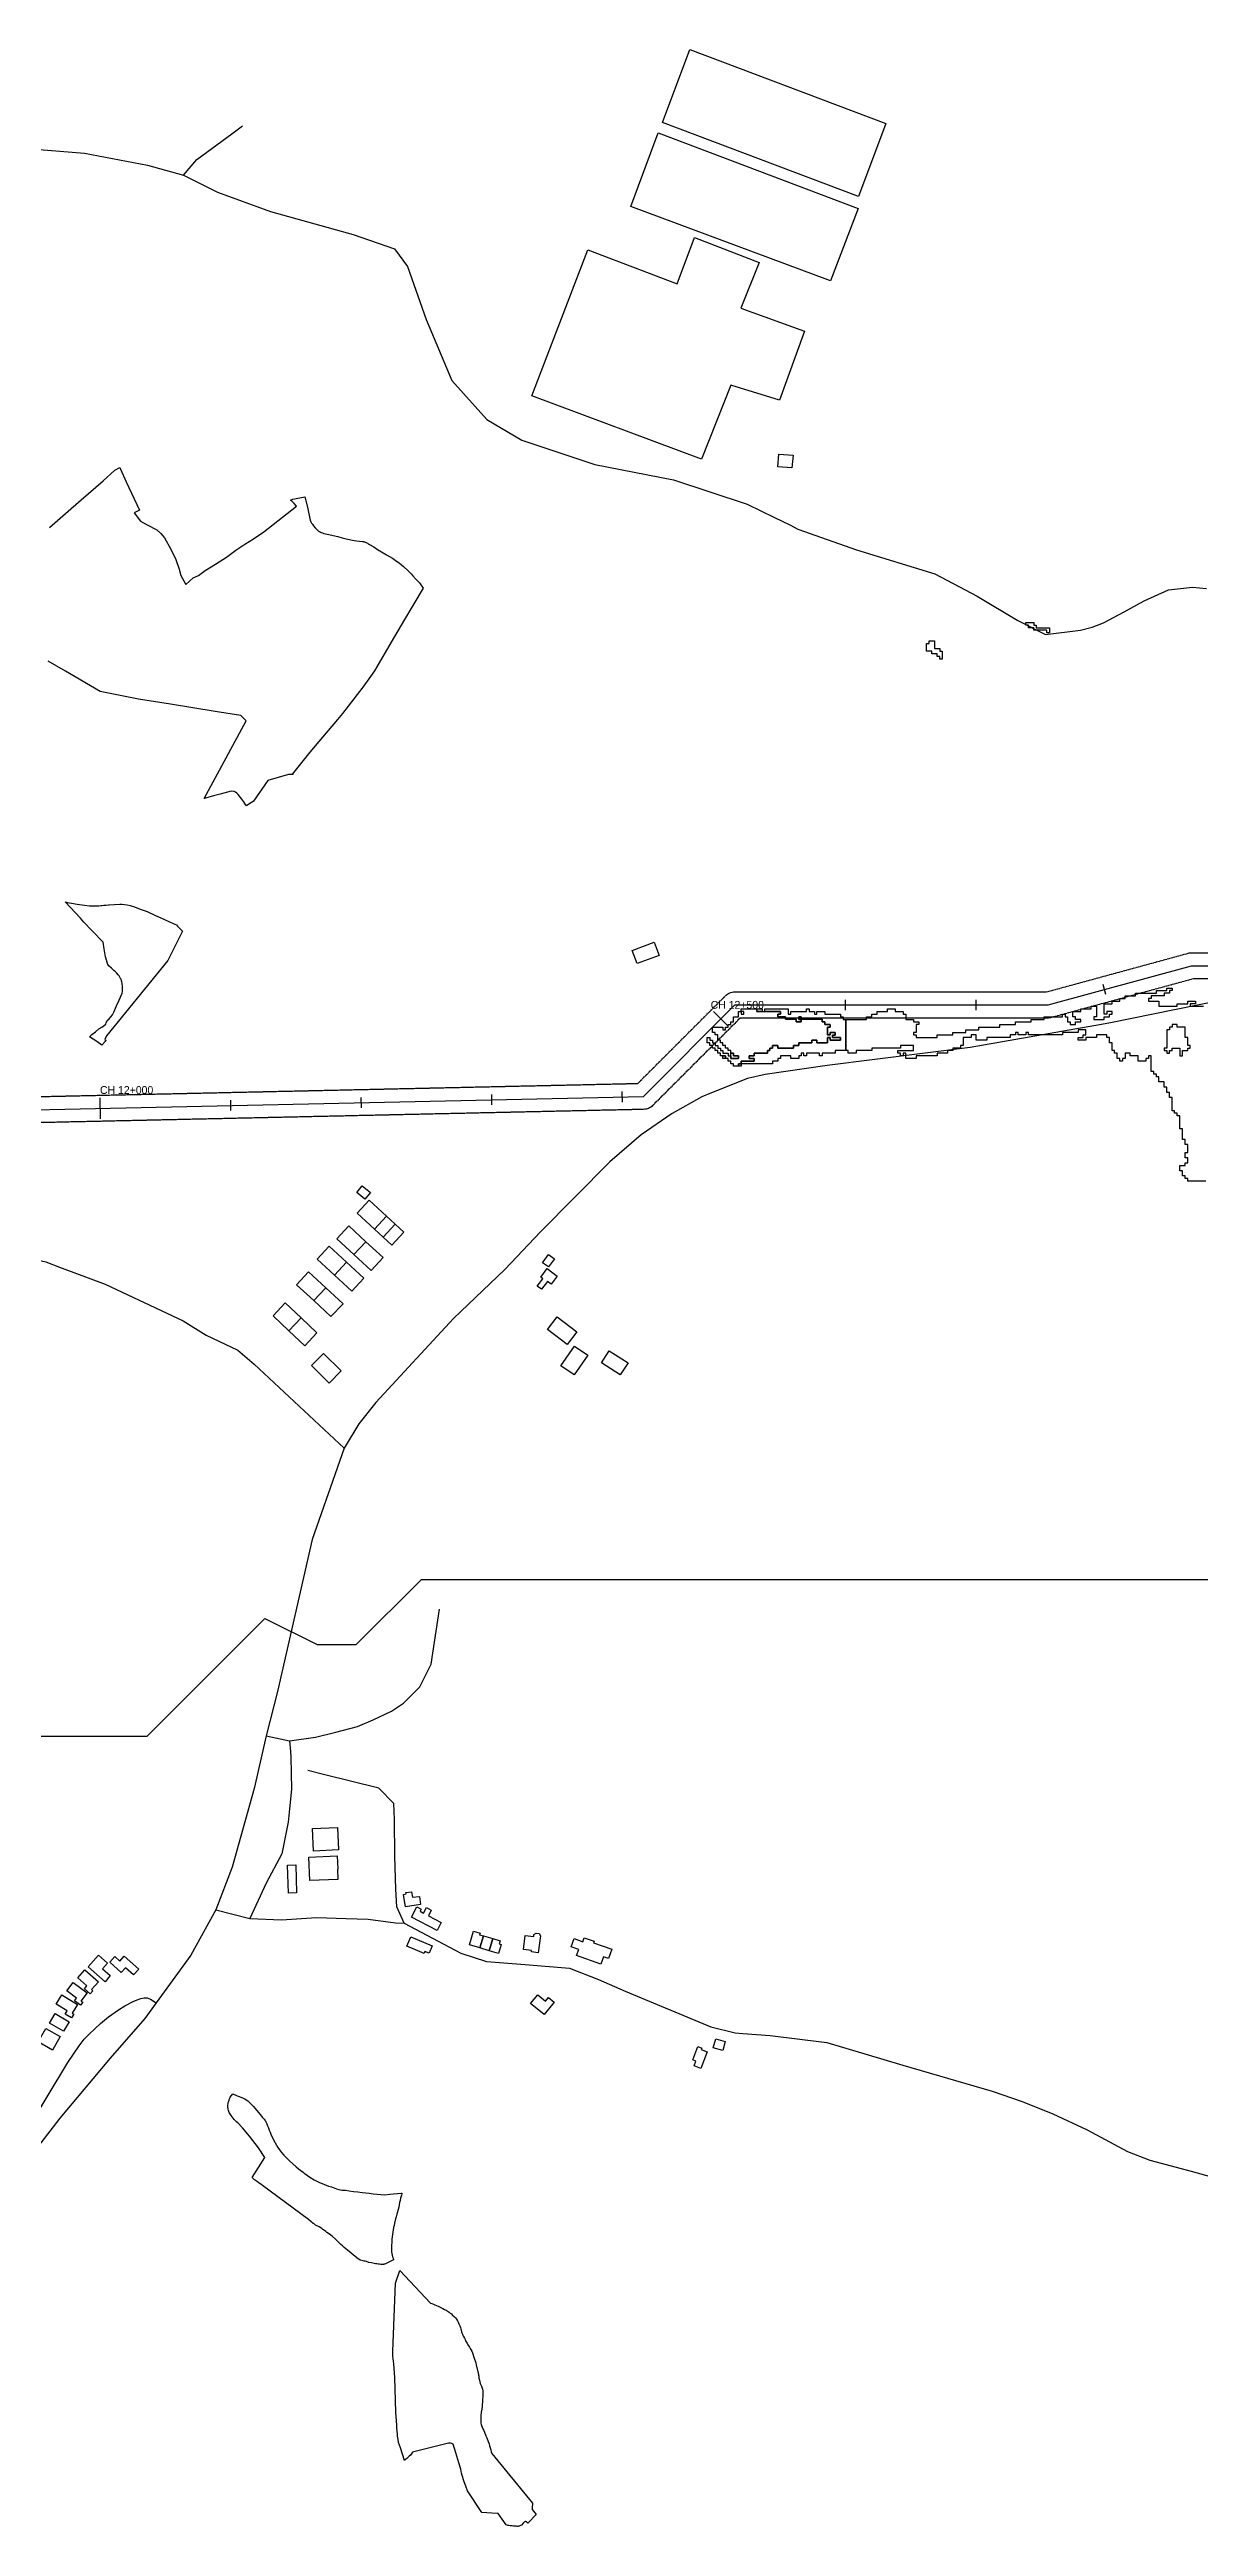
# Model space of a CAD drawing. Header units: metres. Extents: x 553506 to 563855, y 142925 to 150243.
# Drawn here: x 561390 to 562271, y 148080 to 149977 of the extents above; entities that cross this region are included whole.
import ezdxf

# ---------------------------------------------------------------- set-up
doc = ezdxf.new("R2010")
doc.units = ezdxf.units.M
doc.linetypes.add('DASHED', pattern=[1.524, 1.27, -0.254])
for name, color, linetype in [('C-ANCIENT_WOODLAND', 94, 'Continuous'), ('C-BUILDINGS', 8, 'Continuous'), ('C-FLOOD_ZONE_3', 150, 'Continuous'), ('C-ROADS', 33, 'Continuous'), ('E-132KV-UGC-ALT', 8, 'Continuous'), ('E-132KV-UGC-CHAINAGE', 7, 'Continuous'), ('E-132KV-UGC-ROUTE', 1, 'Continuous'), ('E-132KV-UGC-SWATHE', 4, 'DASHED')]:
    doc.layers.add(name, color=color, linetype=linetype)

msp = doc.modelspace()

# ---------------------------------------------------------------- linework, layer by layer
at = {"layer": 'C-ANCIENT_WOODLAND'}
msp.add_lwpolyline([(561390.0426, 149610.8523), (561402.4432, 149621.5492), (561414.2418, 149631.8463), (561431.2432, 149646.4521), (561440.1478, 149654.5498), (561443.8416, 149656.6492), (561444.5424, 149655.4495), (561448.7474, 149645.6523), (561458.9466, 149623.9485), (561455.0445, 149622.0411), (561459.6758, 149615.5572), (561459.6758, 149615.5572), (561464.7703, 149612.7784), (561472.1805, 149609.0733), (561475.4225, 149606.0629), (561478.2013, 149602.8209), (561483.0643, 149594.2529), (561486.7694, 149586.148), (561489.3166, 149578.7378), (561490.706, 149573.8749), (561494.4111, 149567.1594), (561500.2003, 149572.2539), (561504.137, 149573.8749), (561509.2315, 149577.8115), (561517.1049, 149582.6745), (561525.6729, 149588.0005), (561532.8515, 149593.3266), (561539.7986, 149597.958), (561546.2825, 149602.1262), (561554.1558, 149607.4523), (561579.1653, 149627.1356), (561577.5435, 149629.0471), (561576.4469, 149630.1468), (561575.3421, 149631.1465), (561574.7484, 149631.6463), (561576.5459, 149632.3461), (561585.7474, 149634.1456), (561587.6437, 149626.3479), (561589.7462, 149616.2507), (561590.2409, 149615.0511), (561590.8428, 149614.1513), (561591.4447, 149613.3516), (561592.3434, 149611.952), (561593.6461, 149610.5524), (561594.6438, 149609.5527), (561595.2457, 149608.7529), (561596.0454, 149608.0531), (561596.7463, 149607.6532), (561597.4471, 149607.3533), (561598.1479, 149606.9534), (561599.1456, 149606.6535), (561600.1432, 149606.1536), (561604.0431, 149605.3439), (561607.2422, 149604.5441), (561611.0432, 149603.7443), (561614.2423, 149602.7446), (561617.3424, 149602.0448), (561623.5427, 149600.7452), (561625.2412, 149600.5452), (561629.8419, 149599.9454), (561630.3449, 149599.9454), (561630.8478, 149599.8454), (561631.3425, 149599.6455), (561631.8455, 149599.5455), (561632.6453, 149599.1456), (561634.4427, 149598.3459), (561635.2425, 149597.846), (561638.4415, 149595.9466), (561641.4427, 149593.9471), (561644.345, 149592.0477), (561648.3439, 149589.7483), (561652.8457, 149587.1491), (561655.8469, 149585.0497), (561657.9411, 149583.6501), (561659.7468, 149582.0505), (561661.2474, 149580.7509), (561664.7433, 149577.5518), (561667.2415, 149575.1525), (561668.3464, 149573.8529), (561670.7457, 149571.0537), (561673.5408, 149568.2445), (561676.2452, 149564.3456), (561662.0472, 149540.2525), (561651.848, 149522.8475), (561640.8409, 149503.9529), (561639.1424, 149501.0437), (561636.0422, 149496.645), (561630.0481, 149488.4473), (561618.843, 149473.8515), (561614.5474, 149468.3531), (561610.7464, 149463.7444), (561599.1456, 149450.1483), (561589.4411, 149438.6516), (561576.1666, 149422.0863), (561576.6566, 149421.6652), (561573.1654, 149421.5065), (561557.4102, 149416.8277), (561546.2618, 149401.1123), (561546.1838, 149400.9871), (561543.5487, 149399.3189), (561540.9684, 149397.6133), (561539.8114, 149399.3212), (561538.8659, 149400.7124), (561537.3371, 149402.6589), (561534.562, 149406.2109), (561533.4654, 149407.3105), (561532.4678, 149408.0103), (561531.5608, 149408.4102), (561529.1835, 149408.8503), (561520.7985, 149406.5442), (561515.6458, 149405.1201), (561509.4641, 149403.4117), (561508.5653, 149403.1117), (561540.7623, 149462.6047), (561536.5656, 149466.8135), (561516.8681, 149469.9126), (561482.8655, 149475.4111), (561458.2622, 149479.3099), (561428.8686, 149485.2082), (561402.4267, 149500.5938), (561388.9625, 149508.4516)], dxfattribs=at)
for points in [[(561423.7003, 149320.9509), (561426.1642, 149320.9053), (561427.7324, 149321.0378), (561429.3015, 149321.1704), (561430.2754, 149321.2526), (561431.7904, 149321.3807), (561433.2632, 149321.5051), (561435.1385, 149321.6465), (561435.192, 149321.6506), (561435.8469, 149321.7), (561443.8663, 149322.3049), (561443.913, 149322.302), (561445.4659, 149322.2049), (561447.4612, 149322.005), (561449.6626, 149321.705), (561451.864, 149321.2052), (561455.0631, 149320.1055), (561459.466, 149318.506), (561464.8665, 149316.6065), (561470.6628, 149313.9073), (561478.0669, 149310.5082), (561484.8608, 149307.5091), (561487.2683, 149306.5094), (561488.0681, 149305.4097), (561491.8248, 149301.4531), (561480.8027, 149279.1844), (561462.7136, 149256.9946), (561433.6754, 149221.3738), (561432.5706, 149218.6745), (561433.5765, 149217.8748), (561432.5706, 149216.875), (561430.163, 149214.1058), (561426.3621, 149217.005), (561420.7637, 149220.504), (561422.4622, 149222.3135), (561425.2655, 149224.5129), (561427.7637, 149226.6123), (561430.262, 149228.0119), (561433.1643, 149230.3112), (561433.4611, 149231.4109), (561434.2608, 149233.0104), (561435.7614, 149234.41), (561438.3669, 149237.5091), (561439.4635, 149239.6085), (561441.467, 149244.3072), (561443.4623, 149248.606), (561445.7627, 149254.1044), (561445.8616, 149255.504), (561445.8616, 149256.2038), (561446.0678, 149256.6137), (561446.0678, 149258.6131), (561445.8616, 149259.6128), (561445.7627, 149260.7125), (561445.6638, 149261.6122), (561445.4659, 149262.612), (561445.268, 149263.5117), (561444.864, 149264.7114), (561444.4682, 149265.3112), (561444.2621, 149265.811), (561443.8663, 149266.3109), (561443.6685, 149266.8107), (561443.3634, 149267.2106), (561442.8604, 149267.7105), (561442.6626, 149268.1104), (561441.6649, 149269.31), (561440.6673, 149270.4097), (561439.4635, 149271.5094), (561437.4682, 149273.3089), (561435.8686, 149274.8085), (561434.8627, 149276.0081), (561434.467, 149276.8079), (561434.368, 149277.6077), (561434.063, 149278.4074), (561433.8651, 149279.0073), (561433.6672, 149279.4071), (561433.2632, 149281.0067), (561433.0653, 149281.9064), (561432.0677, 149288.0047), (561431.0618, 149293.1132), (561422.1653, 149302.2106), (561416.468, 149308.4088), (561413.8626, 149311.6079), (561402.0639, 149323.9044), (561403.8613, 149323.5045), (561406.8625, 149323.0047), (561411.1664, 149322.3049), (561416.8638, 149321.4051), (561420.7637, 149321.0052), (561421.9561, 149320.9832), (561423.7003, 149320.9509)], [(561650.6855, 148333.9577), (561659.5572, 148334.7675), (561660.0024, 148334.8175), (561659.9529, 148334.5175), (561659.9034, 148334.3176), (561659.7056, 148333.4179), (561659.4005, 148332.4181), (561659.0047, 148330.9186), (561658.7079, 148329.319), (561658.3039, 148327.7195), (561658.0071, 148325.92), (561657.6031, 148324.1205), (561657.2073, 148322.2211), (561656.2014, 148318.6221), (561655.7067, 148316.7226), (561655.2038, 148315.1231), (561654.404, 148311.914), (561654.0082, 148310.1145), (561653.7032, 148308.415), (561653.4063, 148306.6155), (561652.4087, 148299.6175), (561652.3015, 148298.3179), (561652.2026, 148296.8183), (561652.0541, 148295.2188), (561652.0541, 148293.7192), (561652.0047, 148292.4196), (561652.0541, 148291.2199), (561652.0541, 148289.9203), (561652.3015, 148288.6207), (561652.5076, 148287.3211), (561652.8044, 148286.1214), (561653.2085, 148284.9217), (561653.5547, 148283.7721), (561649.0529, 148281.5227), (561648.5005, 148281.2228), (561648.0058, 148281.0229), (561647.4039, 148280.7229), (561646.901, 148280.523), (561646.3073, 148280.3231), (561645.8044, 148280.1231), (561645.0541, 148280.1231), (561644.5017, 148280.2231), (561643.8008, 148280.2231), (561642.8032, 148280.423), (561641.9045, 148280.523), (561640.9068, 148280.7229), (561639.9009, 148280.8229), (561637.7077, 148281.2228), (561636.8008, 148281.4227), (561634.8055, 148281.8226), (561634.2036, 148282.0226), (561633.5028, 148282.3225), (561632.9009, 148282.5224), (561632.0022, 148282.7224), (561631.2024, 148282.8223), (561630.3037, 148283.0223), (561628.0033, 148283.4222), (561625.505, 148285.3216), (561618.3071, 148291.12), (561615.8006, 148293.3193), (561614.6051, 148294.419), (561613.3024, 148295.6187), (561612.0574, 148296.8183), (561610.903, 148297.918), (561610.0043, 148298.7178), (561609.2046, 148299.5176), (561606.5084, 148301.9169), (561605.6015, 148302.6167), (561604.6038, 148303.4164), (561602.6085, 148304.816), (561601.7016, 148305.4159), (561600.7039, 148306.1157), (561599.5084, 148307.1154), (561599.0549, 148307.4153), (561598.7086, 148307.7152), (561596.6061, 148308.9149), (561593.9017, 148310.4144), (561592.7062, 148311.2142), (561592.0548, 148311.7141), (561588.4023, 148314.6232), (561553.303, 148340.6158), (561551.9014, 148341.6155), (561550.6069, 148342.5153), (561549.3042, 148343.515), (561548.6034, 148344.1148), (561547.2017, 148345.1145), (561545.2064, 148346.7141), (561555.0015, 148362.2196), (561550.0545, 148369.5175), (561543.3018, 148378.415), (561537.9013, 148384.9231), (561534.4054, 148388.6221), (561533.4077, 148389.5218), (561531.602, 148391.3213), (561530.0025, 148393.3207), (561529.3017, 148394.4204), (561528.708, 148395.1202), (561527.7021, 148396.5198), (561527.4053, 148397.4195), (561527.2074, 148398.2193), (561527.0013, 148399.1191), (561526.9024, 148399.7189), (561526.7045, 148400.4187), (561526.7045, 148401.6183), (561527.0013, 148403.7177), (561527.0508, 148404.3176), (561527.2074, 148404.9174), (561527.6032, 148406.1171), (561527.8011, 148406.6169), (561528.0072, 148407.2167), (561528.304, 148407.7166), (561528.5019, 148408.3164), (561530.6044, 148410.9157), (561533.2016, 148409.6161), (561534.6032, 148409.2162), (561537.4066, 148408.2165), (561538.5032, 148407.6166), (561539.608, 148407.1168), (561540.7046, 148406.417), (561541.9084, 148405.5172), (561543.005, 148404.5175), (561546.4019, 148401.1185), (561552.5033, 148393.9205), (561553.0557, 148393.1208), (561553.806, 148392.221), (561554.4079, 148391.4213), (561554.9026, 148390.7215), (561555.4055, 148390.1216), (561555.9085, 148389.4218), (561556.6011, 148388.0222), (561557.0546, 148386.4227), (561557.7059, 148384.8232), (561558.3078, 148383.2136), (561559.0086, 148381.6141), (561559.7012, 148379.9146), (561560.7071, 148377.7152), (561562.9085, 148373.3164), (561565.0523, 148369.7175), (561566.3055, 148367.918), (561567.9051, 148365.9186), (561569.7025, 148363.9191), (561571.5081, 148362.0197), (561573.9075, 148359.5204), (561576.4057, 148357.2211), (561579.0029, 148354.9217), (561580.7014, 148353.5221), (561582.5071, 148352.2225), (561584.3045, 148350.8229), (561585.0548, 148350.273), (561586.003, 148349.6232), (561587.7014, 148348.3236), (561589.4082, 148347.1139), (561592.8051, 148345.0145), (561596.301, 148343.2151), (561601.9077, 148341.0157), (561603.903, 148340.3159), (561606.0055, 148339.6161), (561609.8065, 148338.2165), (561611.7028, 148337.7166), (561614.3083, 148337.2168), (561616.9055, 148337.0168), (561619.5026, 148336.7169), (561622.9079, 148336.2171), (561626.2059, 148335.8172), (561629.6028, 148335.3173), (561632.3072, 148335.0174), (561635.0528, 148334.7175), (561637.9056, 148334.4176), (561647.0082, 148333.6178), (561650.6855, 148333.9577)], [(561727.2079, 148141.2229), (561727.7026, 148139.6233), (561728.0571, 148138.2137), (561728.5024, 148136.8141), (561728.9064, 148135.4145), (561760.1551, 148097.3154), (561759.9243, 148093.8164), (561759.8336, 148092.4768), (561762.8925, 148088.5679), (561756.9478, 148082.5197), (561756.7334, 148082.2897), (561756.3954, 148081.9198), (561755.2411, 148083.0195), (561754.598, 148083.2195), (561754.3424, 148083.2195), (561754.0456, 148083.1195), (561753.5921, 148082.7196), (561753.2458, 148082.4197), (561752.9407, 148082.0198), (561751.5473, 148080.6202), (561750.9454, 148080.2203), (561750.4425, 148079.9204), (561749.9478, 148079.7205), (561749.3459, 148079.6205), (561748.8429, 148079.5205), (561748.241, 148079.5205), (561747.5979, 148079.6205), (561745.5944, 148079.8204), (561744.5967, 148080.0204), (561743.7475, 148080.0204), (561742.8405, 148080.1204), (561742.0407, 148080.2203), (561741.3482, 148080.3203), (561740.7463, 148080.5202), (561739.996, 148080.8201), (561733.8946, 148089.4077), (561728.9064, 148089.6676), (561721.2055, 148090.1175), (561710.3055, 148106.7227), (561709.0028, 148110.4217), (561708.5081, 148111.7213), (561707.5022, 148114.5205), (561707.057, 148115.9201), (561706.7024, 148117.2197), (561706.2077, 148118.6193), (561705.8037, 148120.2189), (561705.5069, 148121.8184), (561705.0534, 148123.318), (561704.7071, 148125.0175), (561704.2042, 148126.617), (561703.7012, 148128.3166), (561701.3019, 148135.8144), (561699.1759, 148142.5221), (561698.2223, 148142.999), (561697.2687, 148143.2374), (561695.8382, 148143.2374), (561668.0578, 148136.3143), (561666.5077, 148134.2149), (561665.6008, 148133.4151), (561663.8034, 148131.6156), (561662.6078, 148130.5159), (561662.1049, 148130.0661), (561659.0047, 148139.6233), (561658.205, 148141.7227), (561657.5041, 148143.9221), (561657.0507, 148146.1215), (561656.7044, 148148.7207), (561656.6054, 148150.1203), (561656.2014, 148154.719), (561656.053, 148157.1183), (561655.8057, 148160.4174), (561655.7067, 148163.7164), (561655.5006, 148167.1155), (561654.7008, 148193.5179), (561653.8021, 148204.0149), (561653.5053, 148206.0143), (561653.3074, 148207.9138), (561653.0518, 148209.9232), (561653.0023, 148211.3228), (561653.0023, 148213.9221), (561655.0554, 148265.9172), (561658.5018, 148275.6144), (561682.0085, 148250.6715), (561683.0556, 148250.2217), (561684.2016, 148249.8218), (561685.3065, 148249.3219), (561686.502, 148248.8221), (561687.7058, 148248.2222), (561688.8024, 148247.7224), (561691.3006, 148246.5227), (561692.6034, 148245.8229), (561693.8071, 148245.1231), (561696.3054, 148243.7235), (561697.0557, 148243.0137), (561697.9049, 148242.4139), (561698.6058, 148241.7141), (561700.4032, 148240.1146), (561701.203, 148239.2148), (561701.9038, 148238.2151), (561702.5057, 148237.1154), (561703.0086, 148236.0157), (561703.7012, 148234.7161), (561704.3031, 148233.3165), (561704.8061, 148231.9169), (561705.2018, 148230.8172), (561705.8037, 148228.6179), (561706.0511, 148227.8181), (561706.5045, 148226.9183), (561706.8014, 148226.0186), (561707.3043, 148224.9189), (561707.9062, 148223.8192), (561708.4009, 148222.6196), (561709.0523, 148221.3199), (561709.9015, 148220.0203), (561710.6023, 148218.7207), (561711.8061, 148216.9212), (561712.3008, 148215.9215), (561713.5046, 148213.7221), (561714.0075, 148212.5225), (561715.2031, 148209.3234), (561715.706, 148207.7138), (561716.0523, 148206.3142), (561716.6047, 148204.8147), (561716.9016, 148203.4151), (561718.4022, 148197.0169), (561718.6083, 148196.2171), (561718.7072, 148195.4174), (561718.9051, 148194.6176), (561719.0535, 148193.118), (561719.4081, 148191.5185), (561720.0512, 148188.9192), (561720.9087, 148186.9198), (561721.2055, 148186.22), (561721.5023, 148185.4202), (561721.7084, 148184.7204), (561721.9063, 148183.3208), (561721.9063, 148178.7221), (561721.8074, 148177.2226), (561721.8074, 148175.823), (561721.7084, 148174.4234), (561721.6012, 148173.1137), (561721.5023, 148171.7141), (561721.2055, 148169.3148), (561720.8015, 148167.0155), (561720.6036, 148164.6162), (561720.5046, 148162.9167), (561720.5046, 148159.4177), (561720.6036, 148158.6179), (561720.8015, 148157.7181), (561720.9087, 148156.8184), (561721.5023, 148155.6187), (561722.0547, 148154.4191), (561722.805, 148153.1195), (561723.308, 148151.8198), (561724.3056, 148149.0206), (561725.0065, 148147.5211), (561726.202, 148144.5219), (561726.8039, 148142.9224), (561727.2079, 148141.2229)]]:
    msp.add_lwpolyline(points, close=True, dxfattribs=at)
at = {"layer": 'C-BUILDINGS'}
for points in [[(561859.62, 149920.9823), (561880.7175, 149976.8759), (562030.8408, 149920.263), (562009.8357, 149864.3605), (561859.62, 149920.9823)], [(562009.617, 149855.1266), (561988.4183, 149799.5854), (561835.4082, 149856.565), (561856.4199, 149912.9789), (562009.617, 149855.1266)], [(561884.0491, 149832.9111), (561933.7364, 149813.7651), (561919.6857, 149778.8515), (561968.3981, 149761.1664), (561949.3408, 149708.1639), (561911.974, 149719.7849), (561889.5245, 149663.0694), (561759.4666, 149711.5373), (561802.4536, 149823.3708), (561870.9548, 149797.36), (561884.0491, 149832.9111)], [(561959.6349, 149666.1047), (561958.7951, 149656.3949), (561948.0447, 149657.3134), (561948.8776, 149667.023), (561959.6349, 149666.1047)], [(561840.2224, 149276.676), (561836.4294, 149286.7962), (561853.3828, 149293.1184), (561857.1827, 149282.9984), (561840.2224, 149276.676)], [(561635.8534, 149101.4478), (561631.7451, 149096.2876), (561625.4003, 149101.3302), (561629.509, 149106.4792), (561635.8534, 149101.4478)], [(561625.8418, 149085.528), (561635.0638, 149095.446), (561648.261, 149083.2287), (561639.0386, 149073.3219), (561625.8418, 149085.528)], [(561610.0938, 149065.9774), (561619.3232, 149075.8844), (561632.5201, 149063.6782), (561623.291, 149053.7601), (561610.0938, 149065.9774)], [(561639.0386, 149073.3219), (561648.261, 149083.2287), (561654.8559, 149077.1256), (561645.6339, 149067.2076), (561639.0386, 149073.3219)], [(561645.6339, 149067.2076), (561654.8559, 149077.1256), (561661.4512, 149071.0113), (561652.2289, 149061.1044), (561645.6339, 149067.2076)], [(561595.1764, 149050.2372), (561604.3989, 149060.144), (561617.5888, 149047.9376), (561608.3736, 149038.0199), (561595.1764, 149050.2372)], [(561623.291, 149053.7601), (561632.5201, 149063.6782), (561645.7103, 149051.4607), (561636.4883, 149041.5428), (561623.291, 149053.7601)], [(561579.3085, 149030.7163), (561588.531, 149040.6231), (561601.7282, 149028.4057), (561592.5057, 149018.4989), (561579.3085, 149030.7163)], [(561608.3736, 149038.0199), (561617.5888, 149047.9376), (561630.786, 149035.7202), (561621.5639, 149025.8023), (561608.3736, 149038.0199)], [(561774.2708, 149031.0236), (561771.5416, 149033.1192), (561766.9885, 149027.2102), (561763.7296, 149029.7009), (561768.0543, 149035.3132), (561766.3852, 149036.5963), (561771.4221, 149043.1214), (561779.0724, 149037.252), (561774.2708, 149031.0236)], [(561767.8166, 149047.5156), (561772.4188, 149053.8601), (561776.8464, 149050.6606), (561772.2369, 149044.3269), (561767.8166, 149047.5156)], [(561592.5057, 149018.4989), (561601.7282, 149028.4057), (561614.9185, 149016.1881), (561605.6959, 149006.2813), (561592.5057, 149018.4989)], [(561561.3454, 149006.9112), (561570.7168, 149016.7558), (561582.8423, 149005.2726), (561573.471, 148995.428), (561561.3454, 149006.9112)], [(561573.471, 148995.428), (561582.8423, 149005.2726), (561594.968, 148993.7895), (561585.5966, 148983.9448), (561573.471, 148995.428)], [(561771.6115, 148996.5141), (561779.0168, 149006.1858), (561794.1282, 148994.6859), (561786.7229, 148985.0141), (561771.6115, 148996.5141)], [(561792.0425, 148961.7193), (561781.8909, 148968.6563), (561792.2171, 148983.6847), (561802.3686, 148976.7477), (561792.0425, 148961.7193)], [(561590.6989, 148968.857), (561599.9205, 148978.1293), (561613.5062, 148964.6776), (561604.2916, 148955.4055), (561590.6989, 148968.857)], [(561827.3188, 148961.5845), (561812.9718, 148970.7822), (561818.903, 148979.9846), (561833.2499, 148970.7869), (561827.3188, 148961.5845)], [(561611.4747, 148597.707), (561592.3951, 148596.8951), (561591.6631, 148614.1572), (561610.7357, 148614.9689), (561611.4747, 148597.707)], [(561579.3614, 148564.7862), (561573.0331, 148564.6204), (561572.4531, 148586.1613), (561578.7811, 148586.3382), (561579.3614, 148564.7862)], [(561610.644, 148583.0113), (561610.9882, 148575.1865), (561589.55, 148574.2335), (561588.7443, 148592.2836), (561610.4827, 148593.246), (561610.9373, 148583.0205), (561610.644, 148583.0113)], [(561663.1461, 148565.1639), (561667.3824, 148565.6089), (561668.1052, 148561.5246), (561673.5887, 148562.098), (561674.3302, 148555.8661), (561662.8494, 148554.1579), (561661.3318, 148563.7266), (561663.2656, 148564.0324), (561663.1461, 148565.1639)], [(561674.8236, 148552.4091), (561673.9465, 148550.7342), (561676.6116, 148549.3489), (561678.7867, 148553.5356), (561682.5462, 148551.5837), (561680.2716, 148547.227), (561690.2208, 148542.0753), (561687.0629, 148536.0212), (561667.2921, 148546.2729), (561671.4122, 148554.1827), (561674.8236, 148552.4091)], [(561680.9053, 148518.6646), (561677.5834, 148520.0403), (561676.9532, 148518.5179), (561663.8502, 148523.9264), (561666.839, 148531.1327), (561683.2706, 148524.3598), (561680.9053, 148518.6646)], [(561711.7784, 148525.0349), (561714.8684, 148535.4611), (561719.8924, 148533.9831), (561719.5321, 148532.7697), (561722.4252, 148531.9148), (561719.6954, 148522.702), (561711.7784, 148525.0349)], [(561719.6954, 148522.702), (561722.4252, 148531.9148), (561729.6347, 148529.849), (561726.9496, 148520.5487), (561719.6954, 148522.702)], [(561734.5454, 148525.752), (561736.113, 148525.256), (561733.949, 148518.4986), (561726.9496, 148520.5487), (561729.6347, 148529.849), (561735.3092, 148528.1356), (561734.5454, 148525.752)], [(561761.1948, 148533.0469), (561762.7832, 148534.1098), (561765.193, 148533.7294), (561766.1901, 148532.0356), (561764.5201, 148518.9162), (561759.2704, 148519.5744), (561759.4211, 148520.7812), (561753.0762, 148521.5831), (561754.4206, 148532.1657), (561760.983, 148531.3373), (561761.1948, 148533.0469)], [(561789.7514, 148523.5176), (561791.9866, 148529.7876), (561798.7028, 148527.4058), (561799.7752, 148530.4225), (561807.3257, 148527.7443), (561806.9144, 148526.5961), (561820.8557, 148521.6595), (561818.3381, 148514.5904), (561814.4713, 148515.9489), (561812.4358, 148510.2195), (561793.8146, 148516.8117), (561795.4776, 148521.4942), (561789.7514, 148523.5176)], [(561430.6738, 148506.6625), (561436.6539, 148501.4524), (561432.6048, 148496.8285), (561419.6527, 148508.1191), (561427.5147, 148517.0923), (561434.4868, 148511.0118), (561430.6738, 148506.6625)], [(561443.9369, 148512.6112), (561447.225, 148516.3096), (561458.4134, 148506.4216), (561454.4772, 148501.9905), (561448.2286, 148507.5149), (561445.0012, 148503.8852), (561436.1929, 148511.6665), (561440.0614, 148516.0287), (561443.9369, 148512.6112)], [(561414.1324, 148482.0234), (561415.4782, 148481.0195), (561413.8214, 148478.7971), (561409.2553, 148482.1707), (561410.8381, 148484.3017), (561403.2947, 148489.8746), (561408.0837, 148496.3136), (561418.8407, 148488.3598), (561414.1324, 148482.0234)], [(561422.1768, 148490.7575), (561423.2555, 148489.8008), (561421.2767, 148487.5905), (561416.912, 148491.449), (561418.7892, 148493.556), (561411.6558, 148499.8763), (561417.1117, 148506.0024), (561427.5314, 148496.7692), (561422.1768, 148490.7575)], [(561400.8456, 148458.8112), (561390.113, 148465.0964), (561394.4065, 148472.3991), (561405.1464, 148466.1031), (561400.8456, 148458.8112)], [(561407.3266, 148472.8052), (561408.6734, 148471.9905), (561406.892, 148469.0629), (561401.9889, 148472.0364), (561403.498, 148474.5102), (561395.2524, 148479.5156), (561399.5867, 148486.6305), (561411.3955, 148479.4665), (561407.3266, 148472.8052)], [(561758.6533, 148480.1318), (561764.0784, 148486.7805), (561770.033, 148481.9484), (561772.2005, 148484.5988), (561776.5623, 148481.0633), (561768.97, 148471.753), (561758.6533, 148480.1318)], [(561392.2436, 148444.4612), (561381.3158, 148450.7291), (561387.2892, 148461.0787), (561398.21, 148454.8106), (561392.2436, 148444.4612)], [(561898.5842, 148446.0868), (561900.535, 148452.9489), (561907.7084, 148450.9268), (561905.765, 148444.0538), (561898.5842, 148446.0868)], [(561883.9123, 148432.2792), (561885.3139, 148435.9407), (561882.809, 148436.8968), (561886.7289, 148447.16), (561889.8138, 148445.9884), (561889.375, 148444.8282), (561893.9246, 148443.1017), (561889.0489, 148430.3375), (561883.9123, 148432.2792)]]:
    msp.add_lwpolyline(points, close=True, dxfattribs=at)
at = {"layer": 'C-FLOOD_ZONE_3'}
for points in [[(562146.0006, 149536.0006), (562146.001, 149534.001), (562152.001, 149534.001), (562156.0006, 149534.0006), (562156.0006, 149529.9994), (562153.9994, 149529.9994), (562153.999, 149531.999), (562147.999, 149531.999), (562143.9994, 149531.9994), (562143.999, 149533.999), (562141.999, 149533.999), (562139.9994, 149533.9994), (562139.999, 149535.999), (562137.9994, 149535.9994), (562137.9994, 149538.0006), (562139.999, 149538.001), (562144.0006, 149538.0006), (562144.001, 149536.001), (562146.0006, 149536.0006)], [(562072.0006, 149518.0006), (562072.001, 149516.001), (562074.0006, 149516.0006), (562074.001, 149514.001), (562074.0006, 149509.9994), (562071.9994, 149509.9994), (562071.999, 149511.999), (562069.9994, 149511.9994), (562069.999, 149513.999), (562065.9994, 149513.9994), (562065.999, 149515.999), (562063.999, 149515.999), (562061.9994, 149515.9994), (562061.9994, 149522.0006), (562063.999, 149522.001), (562063.9994, 149524.0006), (562068.0006, 149524.0006), (562068.001, 149518.001), (562072.0006, 149518.0006)], [(561938, 149240.0005), (561950.0006, 149240.0006), (561950.0006, 149237.9994), (561948.001, 149237.999), (561948.001, 149236.001), (561954.0006, 149236.0006), (561954.001, 149234.001), (561962.0006, 149234.0006), (561962.001, 149232.001), (561965.999, 149232.001), (561966, 149234), (561982.0006, 149234.0006), (561982.001, 149232.001), (561984.0006, 149232.0006), (561984.001, 149230.001), (561988.0006, 149230.0006), (561988.0006, 149227.9994), (561986.001, 149227.999), (561986.001, 149222.001), (561987.999, 149222.001), (561987.9994, 149224.0006), (561992.0006, 149224.0006), (561992.0006, 149221.9994), (561990.001, 149221.999), (561990.001, 149220.001), (561996.0006, 149220.0006), (561996.0006, 149217.9994), (561987.9994, 149217.9994), (561987.999, 149219.999), (561986.001, 149219.999), (561986.0006, 149215.9994), (561977.9994, 149215.9994), (561977.999, 149217.999), (561974.001, 149217.999), (561974.0006, 149215.9994), (561964.001, 149215.999), (561964.0006, 149213.9994), (561960.001, 149213.999), (561960.0006, 149211.9994), (561947.9994, 149211.9994), (561947.999, 149213.999), (561944.001, 149213.999), (561944.0006, 149211.9994), (561942.001, 149211.999), (561942.0006, 149209.9994), (561940.001, 149209.999), (561940.0006, 149207.9994), (561930.001, 149207.999), (561930.0006, 149205.9994), (561926.001, 149205.999), (561926.001, 149204.001), (561930.0006, 149204.0006), (561930.0006, 149201.9994), (561920.001, 149201.999), (561920.0003, 149199.9997), (561918.001, 149199.999), (561918.001, 149198), (561914, 149198), (561914, 149200), (561912, 149200), (561912, 149202), (561910, 149202), (561910, 149204), (561907.999, 149204), (561907.999, 149205.999), (561906, 149205.9995), (561904, 149206), (561904, 149208), (561902, 149208), (561902, 149210), (561900, 149210), (561900, 149212), (561898, 149212), (561898, 149214), (561896, 149214), (561896, 149216), (561894, 149216), (561894, 149220), (561896, 149220), (561896, 149218), (561898, 149218), (561898, 149216), (561900, 149216), (561900, 149214), (561902, 149214), (561902, 149212), (561904, 149212), (561904, 149210), (561906, 149210), (561906, 149208), (561910, 149208), (561910, 149206), (561912.0006, 149206.0006), (561912.001, 149204.001), (561917.999, 149204.001), (561917.999, 149205.999), (561913.9994, 149205.9994), (561913.999, 149207.999), (561912, 149207.999), (561912, 149210), (561910, 149210), (561910, 149212), (561908, 149212), (561908, 149214), (561906, 149214), (561906, 149216), (561904, 149216), (561904, 149218), (561902, 149218), (561902, 149222), (561900, 149222), (561900, 149224), (561898, 149224), (561898, 149226), (561898, 149228), (561906, 149228), (561906, 149226), (561908, 149226), (561908, 149228), (561910, 149228), (561910, 149230), (561912, 149230), (561912, 149232), (561914, 149232), (561914, 149236), (561918, 149236), (561918, 149240), (561920, 149240), (561920, 149242), (561932.001, 149242), (561932.001, 149240.001), (561936, 149240.0005), (561938, 149240.0005)], [(561920, 149238), (561922, 149238), (561922, 149240), (561920, 149240), (561920, 149238)], [(561976, 149238), (561978, 149238), (561978, 149240), (561984, 149240), (561984, 149238), (561996, 149238), (561996, 149236), (561998, 149236), (561998, 149234), (562000, 149234), (562000, 149210), (561996, 149210), (561992, 149210), (561992, 149208), (561982, 149208), (561982, 149206), (561980, 149206), (561980, 149208), (561970, 149208), (561970, 149206), (561968, 149206), (561968, 149208), (561966, 149208), (561966, 149206), (561964, 149206), (561964, 149204), (561958, 149204), (561958, 149206), (561952, 149206), (561950, 149206), (561950, 149204), (561948, 149204), (561948, 149202), (561946, 149202), (561944, 149202), (561944, 149200), (561920.0005, 149199.9995), (561920.001, 149201.999), (561930.0006, 149201.9994), (561930.0006, 149204.0006), (561926.001, 149204.001), (561926.001, 149205.999), (561930.0006, 149205.9994), (561930.001, 149207.999), (561940.0006, 149207.9994), (561940.001, 149209.999), (561942.0006, 149209.9994), (561942.001, 149211.999), (561944.0006, 149211.9994), (561944.001, 149213.999), (561947.999, 149213.999), (561947.9994, 149211.9994), (561960.0006, 149211.9994), (561960.001, 149213.999), (561964.0006, 149213.9994), (561964.001, 149215.999), (561974.0006, 149215.9994), (561974.001, 149217.999), (561977.999, 149217.999), (561977.9994, 149215.9994), (561986.0006, 149215.9994), (561986.001, 149219.999), (561987.999, 149219.999), (561987.9994, 149217.9994), (561996.0006, 149217.9994), (561996.0006, 149220.0006), (561990.001, 149220.001), (561990.001, 149221.999), (561992.0006, 149221.9994), (561992.0006, 149224.0006), (561987.9994, 149224.0006), (561987.999, 149222.001), (561986.001, 149222.001), (561986.001, 149227.999), (561988.0006, 149227.9994), (561988.0006, 149230.0006), (561984.001, 149230.001), (561984.0006, 149232.0006), (561982.001, 149232.001), (561982.0006, 149234.0006), (561966, 149234), (561965.999, 149232.001), (561962.001, 149232.001), (561962.0006, 149234.0006), (561954.001, 149234.001), (561954.0006, 149236.0006), (561948.001, 149236.001), (561948.001, 149237.999), (561950.0006, 149237.9994), (561950.0006, 149240.0006), (561938, 149240.001), (561938, 149242), (561956, 149242), (561956, 149238), (561958, 149238), (561958, 149240), (561970, 149240), (561970, 149242), (561972, 149242), (561972, 149240), (561976, 149240), (561976, 149238)], [(561932.001, 149242), (561936, 149242), (561936, 149240.001), (561932.001, 149240.001), (561932.001, 149242)], [(561966.0006, 149236.0006), (561963.9994, 149236.0006), (561963.9994, 149233.9994), (561966, 149234), (561966.0006, 149236.0006)], [(561966.0006, 149236.0006), (561966, 149234), (561963.9994, 149233.9994), (561963.9994, 149236.0006), (561966.0006, 149236.0006)], [(562248, 149226), (562246, 149226), (562246, 149212), (562244, 149212), (562244, 149210), (562246, 149210), (562246, 149208), (562248, 149208), (562248, 149210), (562250, 149210), (562250, 149212), (562256, 149212), (562256, 149206), (562258, 149206), (562258, 149210), (562260, 149210), (562262, 149210), (562262, 149212), (562264, 149212), (562264, 149214), (562262, 149214), (562262, 149220), (562260, 149220), (562260, 149226), (562260, 149228), (562258, 149228), (562254, 149228), (562254, 149230), (562250, 149230), (562250, 149228), (562248, 149228), (562248, 149226)], [(561906, 149204), (561906, 149205.999), (561907.999, 149205.999), (561907.999, 149204), (561906, 149204)], [(561917.999, 149204.001), (561912.001, 149204.001), (561912.0006, 149206.0006), (561912, 149207.999), (561913.999, 149207.999), (561913.9994, 149205.9994), (561917.999, 149205.999), (561917.999, 149204.001)], [(561920, 149198), (561918.001, 149198), (561918.001, 149199.999), (561920.0005, 149199.9995), (561920, 149198)]]:
    msp.add_lwpolyline(points, close=True, dxfattribs=at)
msp.add_lwpolyline([(562276, 149110), (562262, 149110), (562262, 149112), (562260, 149112), (562260, 149114), (562258, 149114), (562258, 149118), (562256, 149118), (562256, 149120), (562256, 149122), (562258, 149122), (562260, 149122), (562260, 149124), (562262, 149124), (562262, 149128), (562260, 149128), (562260, 149132), (562262, 149132), (562262, 149136), (562262, 149138), (562260, 149138), (562260, 149142), (562258, 149142), (562258, 149148), (562258, 149150), (562256, 149150), (562256, 149160), (562254, 149160), (562254, 149162), (562252, 149162), (562252, 149164), (562250, 149164), (562250, 149174), (562248, 149174), (562248, 149178), (562246, 149178), (562246, 149182), (562244, 149182), (562244, 149184), (562244, 149186), (562240, 149186), (562240, 149190), (562238, 149190), (562238, 149192), (562236, 149192), (562236, 149194), (562234, 149194), (562234, 149196), (562234, 149202), (562234, 149206), (562232, 149206), (562232, 149204), (562230, 149204), (562230, 149202), (562228, 149202), (562226, 149202), (562224, 149202), (562224, 149204), (562224, 149206), (562220, 149206), (562218, 149206), (562218, 149208), (562216, 149208), (562214, 149208), (562214, 149204), (562212, 149204), (562212, 149202), (562210, 149202), (562210, 149204), (562208, 149204), (562208, 149206), (562208, 149208), (562206, 149208), (562206, 149210), (562204, 149210), (562204, 149216), (562202, 149216), (562202, 149220), (562200, 149220), (562200, 149222), (562192, 149222), (562192, 149220), (562186, 149220), (562184, 149220), (562184, 149218), (562180, 149218), (562178, 149218), (562178, 149220), (562182, 149220), (562182, 149222), (562184, 149222), (562184, 149224), (562184, 149226), (562178, 149226), (562178, 149224), (562170, 149224), (562166, 149224), (562166, 149222), (562162, 149222), (562140, 149222), (562140, 149224), (562138, 149224), (562138, 149222), (562132, 149222), (562132, 149224), (562130, 149224), (562130, 149222), (562126, 149222), (562126, 149220), (562124, 149220), (562108, 149220), (562108, 149218), (562100, 149218), (562100, 149222), (562096, 149222), (562096, 149220), (562090, 149220), (562090, 149214), (562088, 149214), (562088, 149212), (562086, 149212), (562082, 149212), (562082, 149210), (562078, 149210), (562078, 149208), (562072, 149208), (562070, 149208), (562070, 149206), (562058, 149206), (562054, 149206), (562054, 149204), (562050, 149204), (562046, 149204), (562046, 149208), (562044, 149208), (562044, 149206), (562042, 149206), (562042, 149208), (562040, 149208), (562040, 149210), (562052, 149210), (562052, 149214), (562042, 149214), (562042, 149212), (562032, 149212), (562020, 149212), (562020, 149210), (562008, 149210), (562008, 149208), (562002, 149208), (562002, 149210), (562000, 149210), (562000, 149234), (562016, 149234), (562016, 149236), (562020, 149236), (562020, 149238), (562024, 149238), (562024, 149240), (562032, 149240), (562032, 149242), (562038, 149242), (562038, 149240), (562044, 149240), (562044, 149238), (562046, 149238), (562046, 149234), (562052, 149234), (562052, 149232), (562056, 149232), (562056, 149230), (562054, 149230), (562054, 149224), (562052, 149224), (562052, 149222), (562054, 149222), (562054, 149220), (562070, 149220), (562070, 149222), (562078, 149222), (562082, 149222), (562082, 149224), (562092, 149224), (562092, 149226), (562102, 149226), (562102, 149228), (562114, 149228), (562118, 149228), (562118, 149230), (562130, 149230), (562130, 149232), (562138, 149232), (562142, 149232), (562142, 149234), (562152, 149234), (562152, 149236), (562164, 149236), (562166, 149236), (562166, 149238), (562168, 149238), (562168, 149236), (562170, 149236), (562170, 149234), (562170, 149232), (562172, 149232), (562172, 149230), (562176, 149230), (562176, 149232), (562178, 149232), (562180, 149232), (562180, 149234), (562178, 149234), (562176, 149234), (562176, 149236), (562174, 149236), (562174, 149240), (562180, 149240), (562180, 149242), (562180, 149242), (562188, 149242), (562188, 149244), (562192, 149244), (562192, 149236), (562190, 149236), (562190, 149234), (562198, 149234), (562198, 149236), (562202, 149236), (562202, 149238), (562204, 149238), (562204, 149240), (562200, 149240), (562200, 149238), (562198, 149238), (562198, 149244), (562198, 149246), (562204, 149246), (562204, 149248), (562210, 149248), (562210, 149250), (562214, 149250), (562214, 149252), (562222, 149252), (562222, 149254), (562238, 149254), (562238, 149256), (562246, 149256), (562246, 149258), (562250, 149258), (562250, 149256), (562248, 149256), (562248, 149254), (562244, 149254), (562244, 149252), (562240, 149252), (562234, 149252), (562234, 149250), (562232, 149250), (562232, 149248), (562240, 149248), (562240, 149244), (562254, 149244), (562254, 149246), (562262, 149246), (562262, 149248), (562268, 149248), (562268, 149246), (562266, 149246), (562264, 149246), (562264, 149244), (562266, 149244), (562274, 149244)], dxfattribs=at)
at = {"layer": 'C-ROADS'}
for points in [[(561492.7032, 149880.7309), (561502.9941, 149892.6189), (561529.8024, 149912.4061), (561538.0357, 149918.4346)], [(561363.3769, 149901.7954), (561416.8996, 149897.4903), (561465.1758, 149888.2347), (561492.7032, 149880.7309), (561518.8494, 149867.5963), (561559.2669, 149852.9076), (561622.8094, 149835.1631), (561654.3464, 149824.1913), (561664.3725, 149810.7501), (561678.4887, 149770.191), (561698.3197, 149723.2785), (561725.0513, 149693.6017), (561751.9434, 149677.698), (561807.7155, 149659.1098), (561868.0842, 149647.2561), (561924.4576, 149628.6881), (561945.5059, 149618.3777), (561957.1198, 149612.6892), (561963.4522, 149609.5834), (562008.3438, 149593.6479), (562068.3213, 149575.1951), (562100.6503, 149558.2628), (562131.8352, 149539.5026), (562153.1689, 149528.8125), (562179.963, 149532.2301), (562188.7095, 149534.354), (562197.4097, 149537.7231), (562213.2159, 149546.0249), (562228.5147, 149554.678), (562247.3344, 149562.9416), (562265.5385, 149565.0307), (562276.3412, 149564.0143)], [(562302.2001, 149251.47), (562202.9393, 149231.3147), (562196.0771, 149229.9292), (562095.2977, 149212.466)], [(562095.2977, 149212.466), (561985.7881, 149198.7474), (561938.3108, 149191.7401), (561924.881, 149188.712), (561897.152, 149177.6422), (561889.7799, 149174.694), (561867.1356, 149161.7479), (561843.3709, 149145.5387), (561819.3716, 149124.7924), (561766.1354, 149071.1477), (561738.9111, 149042.253), (561699.5971, 149004.8192), (561640.0139, 148940.4358)], [(560953.5848, 149049.3605), (560984.3637, 149054.8555), (561013.6565, 149057.5883), (561036.762, 149061.9192), (561136.9399, 149089.3484), (561172.94, 149089.2763), (561228.9973, 149080.8635), (561316.5015, 149064.4684), (561341.4998, 149058.6092), (561387.2146, 149048.1368), (561397.6694, 149044.2026), (561432.7469, 149031.0254), (561492.4216, 149002.9842), (561510.1251, 148992.166), (561534.4561, 148980.6549), (561546.7489, 148969.8558), (561615.8075, 148905.5597)], [(561640.0139, 148940.4358), (561627.0306, 148924.0886), (561615.8075, 148905.5597)], [(561615.8075, 148905.5597), (561591.2876, 148835.547), (561564.5987, 148719.1425)], [(561573.8788, 148681.2579), (561593.8107, 148684.0778), (561609.44, 148687.8977), (561626.0382, 148692.2489), (561638.0704, 148697.5249), (561652.0656, 148703.9536), (561661.3396, 148710.2447), (561673.6879, 148722.7988), (561682.4308, 148739.9586), (561688.7388, 148782.2739)], [(561564.5987, 148719.1425), (561556.0694, 148685.183), (561546.7739, 148644.6884), (561530.1087, 148584.4618), (561517.4385, 148551.897)], [(561573.8788, 148681.2579), (561574.7372, 148673.082), (561574.8447, 148668.778), (561575.4371, 148644.3993), (561573.9104, 148629.1586), (561572.8736, 148619.0086), (561569.9986, 148604.8496), (561567.9625, 148594.6904), (561556.0472, 148572.3557), (561543.5741, 148545.3065)], [(561556.0694, 148685.183), (561573.8788, 148681.2579)], [(561661.6824, 148541.711), (561656.1136, 148554.0572), (561655.4847, 148567.5939), (561654.4855, 148592.8948), (561654.3621, 148621.0169), (561653.7389, 148633.2627), (561642.2747, 148645.0226), (561600.0877, 148655.6597), (561587.9934, 148658.5736)], [(561517.4385, 148551.897), (561498.4245, 148517.2073), (561471.7689, 148480.7525), (561462.9949, 148468.545), (561436.5038, 148438.1838), (561398.0437, 148392.265), (561366.3709, 148351.2456)], [(561517.4385, 148551.897), (561543.5741, 148545.3065), (561567.7497, 148544.1305), (561594.6859, 148546.0911), (561617.2658, 148545.199), (561634.1075, 148544.7163), (561655.1924, 148542.0187), (561661.6824, 148541.711), (561705.1077, 148518.6476), (561724.9464, 148512.2381), (561754.5167, 148510.0308), (561788.5009, 148507.0723), (561810.7362, 148498.4903), (561831.079, 148489.6262), (561896.6005, 148462.2188), (561915.2463, 148457.5198), (561921.153, 148457.0939)], [(561316.7758, 148266.5118), (561313.8421, 148270.4376), (561312.3901, 148273.4862), (561312.2371, 148276.7982), (561312.7361, 148280.2753), (561314.2279, 148285.0859), (561327.9807, 148309.7371), (561355.1074, 148353.5072), (561404.1207, 148434.9064), (561412.8582, 148447.6135), (561416.6831, 148452.6977), (561420.4556, 148456.5561), (561429.239, 148464.9127), (561435.2652, 148470.0217), (561442.8798, 148475.303), (561447.8448, 148478.3641), (561454.067, 148481.6873), (561457.261, 148483.0454), (561460.0894, 148484.0248), (561462.4645, 148484.5224), (561464.8069, 148484.507), (561467.4165, 148483.554), (561471.7689, 148480.7525)], [(561921.153, 148457.0939), (561942.2013, 148455.5761), (561985.6691, 148450.2913), (562043.6894, 148432.8999), (562112.2243, 148413.0809), (562135.1805, 148404.946), (562158.6605, 148395.5032), (562185.0433, 148383.3586), (562215.9436, 148366.7488), (562232.9524, 148360.1182), (562264.6881, 148351.5934), (562295.919, 148343.1197)]]:
    msp.add_lwpolyline(points, dxfattribs=at)
at = {"layer": 'E-132KV-UGC-ALT'}
msp.add_lwpolyline([(560835, 148685), (561465, 148685), (561555, 148775), (561595, 148755), (561625, 148755), (561675, 148805), (562525, 148805), (562665, 148945), (562715, 148955), (562745, 148985), (562885, 148985), (562935, 149035), (562975, 149045), (563055, 149125), (563055, 149445), (563105, 149495)], dxfattribs=at)
at = {"layer": 'E-132KV-UGC-CHAINAGE'}
for p, q in [((561999.8908, 149241), (561999.8908, 149249)), ((562099.8908, 149241), (562099.8908, 149249)), ((562199.3615, 149252.9525), (562197.2566, 149260.6706)), ((561909.973, 149228.6593), (561898.6593, 149239.973)), ((561429.162, 149157.8588), (561428.8104, 149173.8549)), ((561529.05, 149164.0551), (561528.8742, 149172.0531)), ((561629.0258, 149166.2523), (561628.85, 149174.2504)), ((561729.0017, 149168.4496), (561728.8259, 149176.4477)), ((561828.9775, 149170.6469), (561828.8017, 149178.645))]:
    msp.add_line(p, q, dxfattribs=at)
at = {"layer": 'E-132KV-UGC-ROUTE'}
msp.add_lwpolyline([(560935, 149155), (561845, 149175), (561915, 149245), (562155, 149245), (562265, 149275), (562305, 149275), (562325, 149235), (562565, 149235), (562635, 149285), (562735, 149285), (562865, 149415), (563035, 149425), (563105, 149495)], dxfattribs=at)
at = {"layer": 'E-132KV-UGC-SWATHE'}
for points in [[(560934.7803, 149164.9976), (561840.7673, 149184.9094), (561907.9289, 149252.0711), (561908.6561, 149252.7301), (561909.4443, 149253.3147), (561910.286, 149253.8192), (561911.1732, 149254.2388), (561912.0972, 149254.5694), (561913.0491, 149254.8079), (561914.0198, 149254.9518), (561915, 149255), (562153.6608, 149255), (562262.3688, 149284.6476), (562263.2343, 149284.8429), (562264.1137, 149284.9606), (562265, 149285), (562305, 149285)], [(562298.8197, 149265), (562266.3392, 149265), (562157.6312, 149235.3524), (562156.7657, 149235.1571), (562155.8863, 149235.0394), (562155, 149235), (561919.1421, 149235), (561852.0711, 149167.9289), (561851.3651, 149167.2874), (561850.6013, 149166.716), (561849.7865, 149166.2199), (561848.9281, 149165.8038), (561848.034, 149165.4714), (561847.1123, 149165.2256), (561846.1713, 149165.0688), (561845.2197, 149165.0024), (560938.9456, 149145.0843)]]:
    msp.add_lwpolyline(points, dxfattribs=at)

# ---------------------------------------------------------------- texts
at = {"layer": 'E-132KV-UGC-CHAINAGE'}
for s, p in [('CH 12+500', (561896.538, 149242.0944)), ('CH 12+000', (561428.7445, 149176.8542))]:
    msp.add_text(s, height=6, dxfattribs=at).set_placement(p)

doc.saveas('drawing.dxf')
